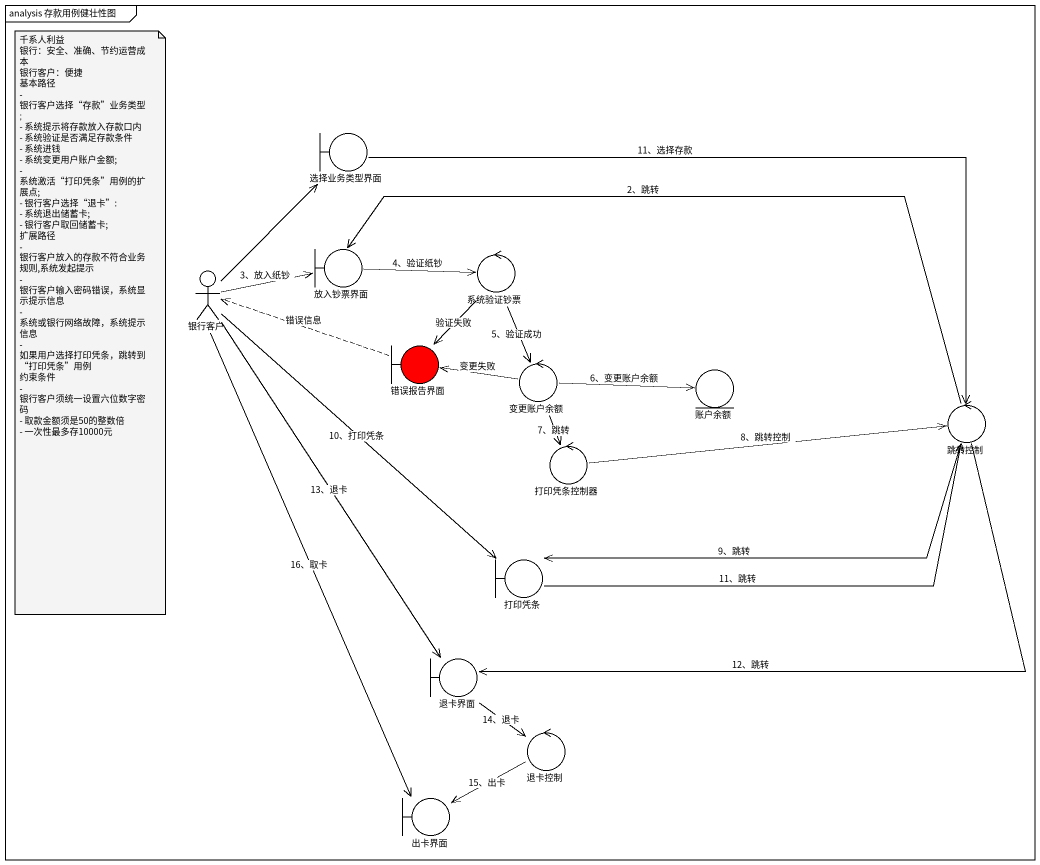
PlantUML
@startuml
mainframe analysis 存款用例健壮性图
boundary 选择业务类型界面
boundary 放入钞票界面
control 系统验证钞票
actor 银行客户
boundary 错误报告界面 #FF0000
control 变更账户余额
entity 账户余额
control 跳转控制
control 打印凭条控制器
boundary 打印凭条
boundary 退卡界面
control 退卡控制
boundary 出卡界面
选择业务类型界面 -right-> 跳转控制 : 11、选择存款
放入钞票界面 -right-> 系统验证钞票 : 4、验证纸钞
系统验证钞票 --> 错误报告界面 : 验证失败
系统验证钞票 --> 变更账户余额 : 5、验证成功
银行客户 -up-> 选择业务类型界面
银行客户 -right-> 放入钞票界面 : 3、放入纸钞
银行客户 --> 打印凭条 : 10、打印凭条
银行客户 --> 退卡界面 : 13、退卡
银行客户 --> 出卡界面 : 16、取卡
错误报告界面 .left.> 银行客户 : 错误信息
变更账户余额 -left-> 错误报告界面 : 变更失败
变更账户余额 -right-> 账户余额 : 6、变更账户余额
变更账户余额 --> 打印凭条控制器 : 7、跳转
跳转控制 -left-> 放入钞票界面 : 2、跳转
跳转控制 -left-> 打印凭条 : 9、跳转
跳转控制 -left-> 退卡界面 : 12、跳转
打印凭条控制器 -right-> 跳转控制 : 8、跳转控制
打印凭条 -right-> 跳转控制 : 11、跳转
退卡界面 --> 退卡控制 : 14、退卡
退卡控制 -left-> 出卡界面 : 15、出卡
note as N1
  千系人利益
  银行：安全、准确、节约运营成本
  银行客户：便捷
  基本路径
  - 银行客户选择“存款”业务类型;
  - 系统提示将存款放入存款口内
  - 系统验证是否满足存款条件
  - 系统进钱
  - 系统变更用户账户金额;
  - 系统激活“打印凭条”用例的扩展点;
  - 银行客户选择“退卡”:
  - 系统退出储蓄卡;
  - 银行客户取回储蓄卡;
  扩展路径
  - 银行客户放入的存款不符合业务规则,系统发起提示
  - 银行客户输入密码错误，系统显示提示信息
  - 系统或银行网络故障，系统提示信息
  - 如果用户选择打印凭条，跳转到“打印凭条”用例
  约束条件
  - 银行客户须统一设置六位数字密码
  - 取款金额须是50的整数倍
  - 一次性最多存10000元
end note
@enduml
